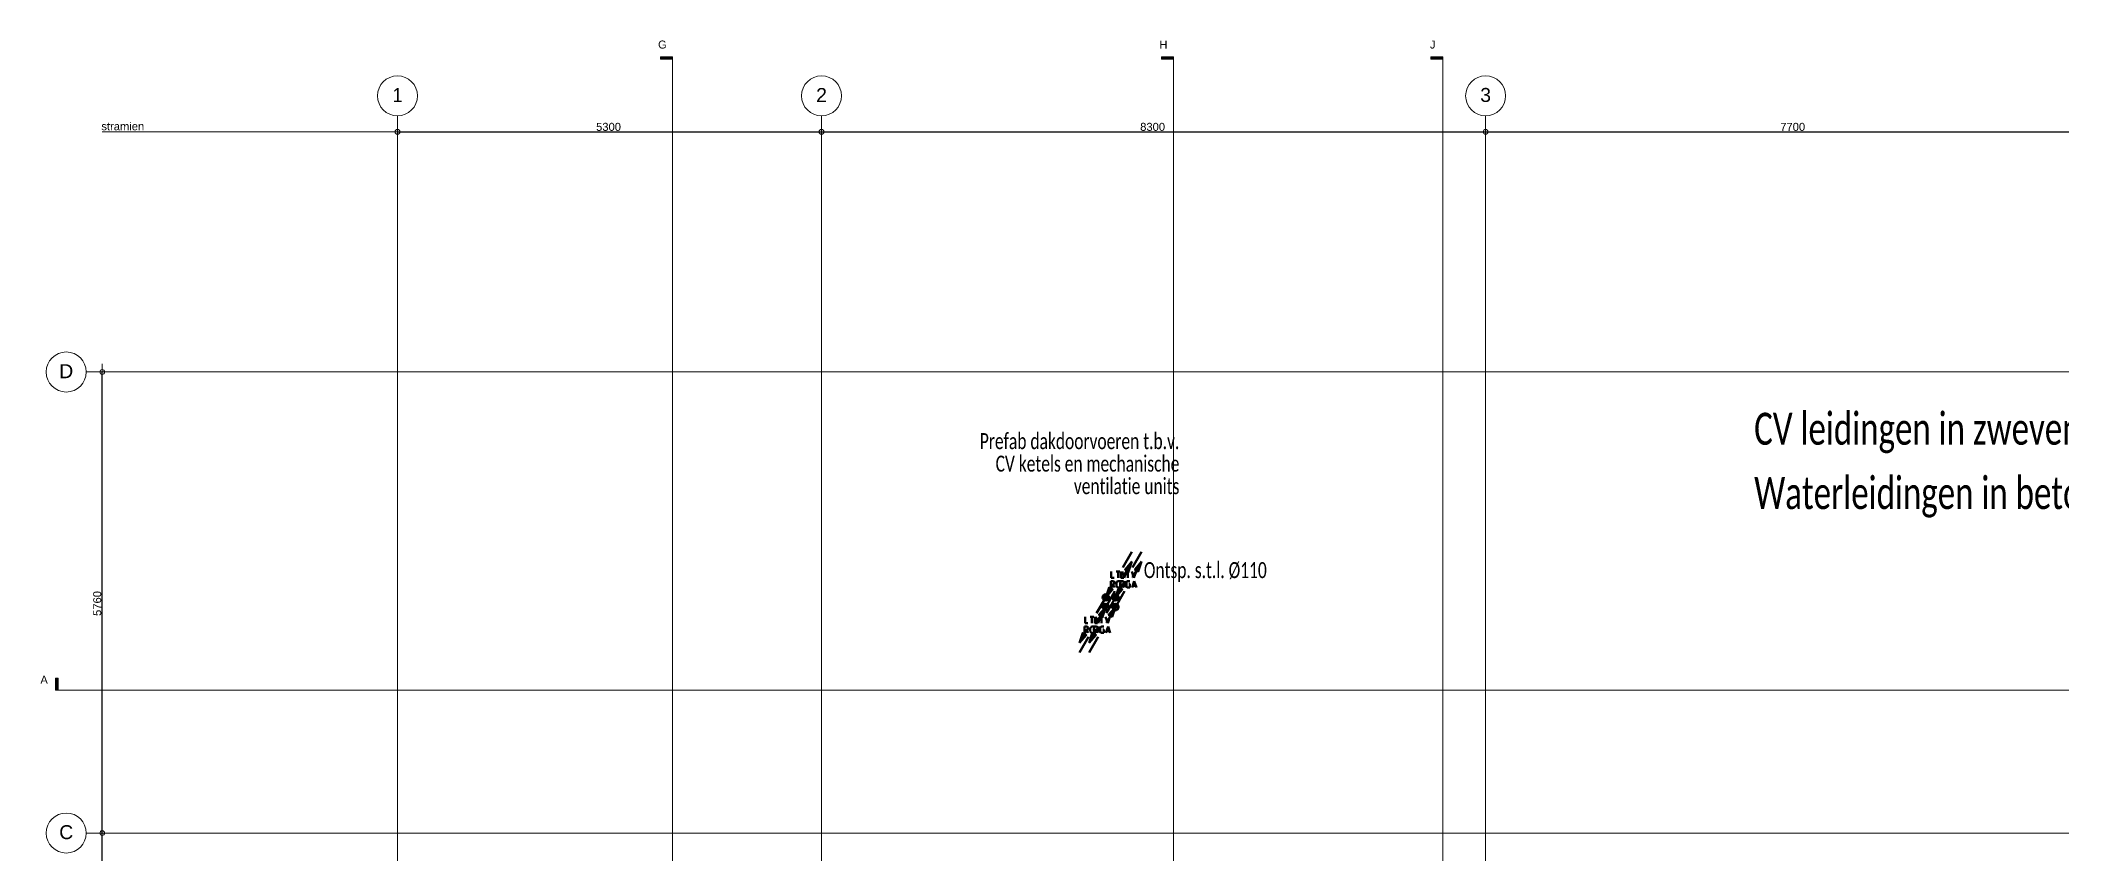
# Model space of a CAD drawing. Header units: metres. Extents: x -4.5 to 35.1, y -3.6 to 25.4.
# Drawn here: x -4.46 to 20.8, y 15.24 to 25.4 of the extents above; entities that cross this region are included whole.
import ezdxf

# ---------------------------------------------------------------- set-up
doc = ezdxf.new("R2010")
doc.units = ezdxf.units.M
doc.header["$PDMODE"] = 65
for name, color, linetype, lineweight in [('Algemeen', 7, 'Continuous', 25), ('New_A Stramien', 7, 'Continuous', 13), ('Standard', 7, 'Continuous', 25)]:
    doc.layers.add(name, color=color, linetype=linetype, lineweight=lineweight)
doc.styles.add('ARIAL', font='ARIAL.TTF')
doc.styles.add('Calibri', font='Calibri')
doc.dimstyles.new('_DIMSTYLE_2', dxfattribs={"dimtxt": 0.1, "dimasz": 0.2, "dimexe": 0, "dimexo": 0, "dimgap": 0.05, "dimtad": 2, "dimdec": 0, "dimlfac": 1000, "dimrnd": 1, "dimdsep": 46, "dimtxsty": 'ARIAL', "dimblk1": 'ALL_ML_KREIS', "dimblk2": 'ALL_ML_KREIS', "dimsah": 1, "dimcen": 0, "dimclrd": 9, "dimclre": 9, "dimclrt": 9, "dimadec": 0, "dimazin": 0, "dimtfac": 1, "dimtdec": 0, "dimtix": 1, "dimtmove": 2, "dimatfit": 3, "dimfxl": 0, "dimtzin": 0, "dimlwd": 0, "dimlwe": 13, "dimarcsym": 0})
doc.dimstyles.new('_DIMSTYLE_3', dxfattribs={"dimtxt": 0.1, "dimasz": 0.2, "dimexe": 0, "dimexo": 0, "dimgap": 0.05, "dimtad": 2, "dimdec": 0, "dimlfac": 1000, "dimrnd": 1, "dimdsep": 46, "dimtxsty": 'ARIAL', "dimblk1": 'ALL_ML_KREIS', "dimblk2": 'ALL_ML_KREIS', "dimsah": 1, "dimcen": 0, "dimclrd": 9, "dimclre": 9, "dimclrt": 9, "dimadec": 0, "dimazin": 0, "dimtfac": 1, "dimtdec": 0, "dimtix": 1, "dimtmove": 2, "dimatfit": 3, "dimfxl": 0, "dimtzin": 0, "dimlwd": 0, "dimlwe": 13, "dimarcsym": 0})

# ---------------------------------------------------------------- blocks, each defined once
blk = doc.blocks.new('COMPLEXOBJECT_0')
at = {"layer": 'Standard', "color": 252, "linetype": 'Continuous', "lineweight": 13, "insert": (-4.14, 21.27), "char_height": 0.175, "width": 0.26487, "attachment_point": 5, "style": 'ARIAL'}
blk.add_mtext('\\W0.99;D', dxfattribs=at)
blk = doc.blocks.new('ALL_ML_KREIS')
at = {"color": 0, "linetype": 'ByBlock', "lineweight": -2}
for p, q in [((-1, 0), (0.5, 0)), ((0, -0.5), (0, 0.5))]:
    blk.add_line(p, q, dxfattribs=at)
blk.add_circle((0, 0), 0.15, dxfattribs=at)
blk = doc.blocks.new('*D5')
at = {"layer": 'DEFPOINTS', "color": 252, "linetype": 'Continuous', "lineweight": 13}
for p in [(0, 24.26), (0, 24.26), (5.3, 24.26)]:
    blk.add_point(p, dxfattribs=at)
at = {"layer": 'Standard', "color": 9, "linetype": 'Continuous', "lineweight": -2}
for p, q in [((0, 24.26), (0, 24.26)), ((5.3, 24.26), (5.3, 24.26))]:
    blk.add_line(p, q, dxfattribs=at)
at = {"layer": 'Standard', "color": 252, "linetype": 'Continuous', "lineweight": -2}
blk.add_line((0, 24.26), (5.3, 24.26), dxfattribs=at)
at = {"layer": 'Standard', "color": 9, "linetype": 'Continuous', "lineweight": 13, "xscale": 0.2, "yscale": 0.2, "zscale": 0.2, "rotation": 180}
blk.add_blockref('ALL_ML_KREIS', (0, 24.26), dxfattribs=at)
at = {"layer": 'Standard', "color": 9, "linetype": 'Continuous', "lineweight": 13, "xscale": 0.2, "yscale": 0.2, "zscale": 0.2}
blk.add_blockref('ALL_ML_KREIS', (5.3, 24.26), dxfattribs=at)
at = {"layer": 'Standard', "color": 9, "linetype": 'Continuous', "lineweight": 13, "insert": (2.638, 24.322), "char_height": 0.1, "width": 0.4, "attachment_point": 5, "style": 'ARIAL'}
blk.add_mtext('\\A1;{5300}', dxfattribs=at)
blk = doc.blocks.new('*D6')
at = {"layer": 'DEFPOINTS', "color": 252, "linetype": 'Continuous', "lineweight": 13}
for p in [(5.3, 24.26), (5.3, 24.26), (13.6, 24.26)]:
    blk.add_point(p, dxfattribs=at)
at = {"layer": 'Standard', "color": 9, "linetype": 'Continuous', "lineweight": -2}
for p, q in [((5.3, 24.26), (5.3, 24.26)), ((13.6, 24.26), (13.6, 24.26))]:
    blk.add_line(p, q, dxfattribs=at)
at = {"layer": 'Standard', "color": 252, "linetype": 'Continuous', "lineweight": -2}
blk.add_line((5.3, 24.26), (13.6, 24.26), dxfattribs=at)
at = {"layer": 'Standard', "color": 9, "linetype": 'Continuous', "lineweight": 13, "xscale": 0.2, "yscale": 0.2, "zscale": 0.2, "rotation": 180}
blk.add_blockref('ALL_ML_KREIS', (5.3, 24.26), dxfattribs=at)
at = {"layer": 'Standard', "color": 9, "linetype": 'Continuous', "lineweight": 13, "xscale": 0.2, "yscale": 0.2, "zscale": 0.2}
blk.add_blockref('ALL_ML_KREIS', (13.6, 24.26), dxfattribs=at)
at = {"layer": 'Standard', "color": 9, "linetype": 'Continuous', "lineweight": 13, "insert": (9.438, 24.322), "char_height": 0.1, "width": 0.4, "attachment_point": 5, "style": 'ARIAL'}
blk.add_mtext('\\A1;{8300}', dxfattribs=at)
blk = doc.blocks.new('*D7')
at = {"layer": 'DEFPOINTS', "color": 252, "linetype": 'Continuous', "lineweight": 13}
for p in [(13.6, 24.26), (13.6, 24.26), (21.3, 24.26)]:
    blk.add_point(p, dxfattribs=at)
at = {"layer": 'Standard', "color": 9, "linetype": 'Continuous', "lineweight": -2}
for p, q in [((13.6, 24.26), (13.6, 24.26)), ((21.3, 24.26), (21.3, 24.26))]:
    blk.add_line(p, q, dxfattribs=at)
at = {"layer": 'Standard', "color": 252, "linetype": 'Continuous', "lineweight": -2}
blk.add_line((13.6, 24.26), (21.3, 24.26), dxfattribs=at)
at = {"layer": 'Standard', "color": 9, "linetype": 'Continuous', "lineweight": 13, "xscale": 0.2, "yscale": 0.2, "zscale": 0.2, "rotation": 180}
blk.add_blockref('ALL_ML_KREIS', (13.6, 24.26), dxfattribs=at)
at = {"layer": 'Standard', "color": 9, "linetype": 'Continuous', "lineweight": 13, "xscale": 0.2, "yscale": 0.2, "zscale": 0.2}
blk.add_blockref('ALL_ML_KREIS', (21.3, 24.26), dxfattribs=at)
at = {"layer": 'Standard', "color": 9, "linetype": 'Continuous', "lineweight": 13, "insert": (17.438, 24.322), "char_height": 0.1, "width": 0.4, "attachment_point": 5, "style": 'ARIAL'}
blk.add_mtext('\\A1;{7700}', dxfattribs=at)
blk = doc.blocks.new('*D8')
at = {"layer": 'DEFPOINTS', "color": 252, "linetype": 'Continuous', "lineweight": 13}
for p in [(-3.69, 21.26), (-3.69, 15.5), (-3.69, 15.5)]:
    blk.add_point(p, dxfattribs=at)
at = {"layer": 'Standard', "color": 9, "linetype": 'Continuous', "lineweight": -2}
for p, q in [((-3.69, 21.26), (-3.69, 21.26)), ((-3.69, 15.5), (-3.69, 15.5))]:
    blk.add_line(p, q, dxfattribs=at)
at = {"layer": 'Standard', "color": 252, "linetype": 'Continuous', "lineweight": -2}
blk.add_line((-3.69, 15.5), (-3.69, 21.26), dxfattribs=at)
at = {"layer": 'Standard', "color": 9, "linetype": 'Continuous', "lineweight": 13, "xscale": 0.2, "yscale": 0.2, "zscale": 0.2}
for p, rotation in [((-3.69, 21.26), 90), ((-3.69, 15.5), -90.00000000000001)]:
    blk.add_blockref('ALL_ML_KREIS', p, dxfattribs=dict(at, rotation=rotation))
at = {"layer": 'Standard', "color": 9, "linetype": 'Continuous', "lineweight": 13, "insert": (-3.752, 18.368), "char_height": 0.1, "width": 0.4, "attachment_point": 5, "rotation": 90, "style": 'ARIAL'}
blk.add_mtext('\\A1;{5760}', dxfattribs=at)
blk = doc.blocks.new('NSY101')
at = {"color": 0, "linetype": 'ByBlock', "lineweight": -2}
blk.add_circle((0, 0), 0.05, dxfattribs=at)
blk = doc.blocks.new('COMPLEXOBJECT_1')
at = {"layer": 'Standard', "color": 252, "linetype": 'Continuous', "lineweight": 13, "char_height": 0.175, "width": 0.21605, "attachment_point": 5, "style": 'ARIAL'}
for insert in [(0, 24.72), (0, -3.04)]:
    blk.add_mtext('\\W0.90;1', dxfattribs=dict(at, insert=insert))
blk = doc.blocks.new('*D12')
at = {"layer": 'DEFPOINTS', "color": 252, "linetype": 'Continuous', "lineweight": 13}
for p in [(0, 24.26), (0, 24.26), (5.3, 24.26)]:
    blk.add_point(p, dxfattribs=at)
at = {"layer": 'Standard', "color": 9, "linetype": 'Continuous', "lineweight": -2}
for p, q in [((0, 24.26), (0, 24.26)), ((5.3, 24.26), (5.3, 24.26))]:
    blk.add_line(p, q, dxfattribs=at)
at = {"layer": 'Standard', "color": 252, "linetype": 'Continuous', "lineweight": -2}
blk.add_line((0, 24.26), (5.3, 24.26), dxfattribs=at)
at = {"layer": 'Standard', "color": 9, "linetype": 'Continuous', "lineweight": 13, "xscale": 0.2, "yscale": 0.2, "zscale": 0.2, "rotation": 180}
blk.add_blockref('ALL_ML_KREIS', (0, 24.26), dxfattribs=at)
at = {"layer": 'Standard', "color": 9, "linetype": 'Continuous', "lineweight": 13, "xscale": 0.2, "yscale": 0.2, "zscale": 0.2}
blk.add_blockref('ALL_ML_KREIS', (5.3, 24.26), dxfattribs=at)
at = {"layer": 'Standard', "color": 9, "linetype": 'Continuous', "lineweight": 13, "insert": (2.638, 24.322), "char_height": 0.1, "width": 0.4, "attachment_point": 5, "style": 'ARIAL'}
blk.add_mtext('\\A1;{5300}', dxfattribs=at)
blk = doc.blocks.new('*D14')
at = {"layer": 'DEFPOINTS', "color": 252, "linetype": 'Continuous', "lineweight": 13}
for p in [(-3.69, 15.5), (-3.69, 12.85), (-3.69, 12.85)]:
    blk.add_point(p, dxfattribs=at)
at = {"layer": 'Standard', "color": 9, "linetype": 'Continuous', "lineweight": -2}
for p, q in [((-3.69, 15.5), (-3.69, 15.5)), ((-3.69, 12.85), (-3.69, 12.85))]:
    blk.add_line(p, q, dxfattribs=at)
at = {"layer": 'Standard', "color": 252, "linetype": 'Continuous', "lineweight": -2}
blk.add_line((-3.69, 12.85), (-3.69, 15.5), dxfattribs=at)
at = {"layer": 'Standard', "color": 9, "linetype": 'Continuous', "lineweight": 13, "xscale": 0.2, "yscale": 0.2, "zscale": 0.2}
for p, rotation in [((-3.69, 15.5), 90), ((-3.69, 12.85), -90.00000000000001)]:
    blk.add_blockref('ALL_ML_KREIS', p, dxfattribs=dict(at, rotation=rotation))
at = {"layer": 'Standard', "color": 9, "linetype": 'Continuous', "lineweight": 13, "insert": (-3.752, 14.163), "char_height": 0.1, "width": 0.4, "attachment_point": 5, "rotation": 90, "style": 'ARIAL'}
blk.add_mtext('\\A1;{2650}', dxfattribs=at)
blk = doc.blocks.new('*D15')
at = {"layer": 'DEFPOINTS', "color": 252, "linetype": 'Continuous', "lineweight": 13}
for p in [(-3.69, 21.26), (-3.69, 15.5), (-3.69, 15.5)]:
    blk.add_point(p, dxfattribs=at)
at = {"layer": 'Standard', "color": 9, "linetype": 'Continuous', "lineweight": -2}
for p, q in [((-3.69, 21.26), (-3.69, 21.26)), ((-3.69, 15.5), (-3.69, 15.5))]:
    blk.add_line(p, q, dxfattribs=at)
at = {"layer": 'Standard', "color": 252, "linetype": 'Continuous', "lineweight": -2}
blk.add_line((-3.69, 15.5), (-3.69, 21.26), dxfattribs=at)
at = {"layer": 'Standard', "color": 9, "linetype": 'Continuous', "lineweight": 13, "xscale": 0.2, "yscale": 0.2, "zscale": 0.2}
for p, rotation in [((-3.69, 21.26), 90), ((-3.69, 15.5), -90.00000000000001)]:
    blk.add_blockref('ALL_ML_KREIS', p, dxfattribs=dict(at, rotation=rotation))
at = {"layer": 'Standard', "color": 9, "linetype": 'Continuous', "lineweight": 13, "insert": (-3.752, 18.368), "char_height": 0.1, "width": 0.4, "attachment_point": 5, "rotation": 90, "style": 'ARIAL'}
blk.add_mtext('\\A1;{5760}', dxfattribs=at)
blk = doc.blocks.new('COMPLEXOBJECT_2')
at = {"layer": 'Standard', "color": 252, "linetype": 'Continuous', "lineweight": 13, "char_height": 0.175, "width": 0.22374, "attachment_point": 5, "style": 'ARIAL'}
for insert in [(5.3, 24.72), (5.3, -3.04)]:
    blk.add_mtext('\\W0.99;2', dxfattribs=dict(at, insert=insert))
blk = doc.blocks.new('COMPLEXOBJECT_3')
at = {"layer": 'Standard', "color": 252, "linetype": 'Continuous', "lineweight": 13, "char_height": 0.175, "width": 0.22374, "attachment_point": 5, "style": 'ARIAL'}
for insert in [(13.6, 24.72), (13.6, -3.04)]:
    blk.add_mtext('\\W0.99;3', dxfattribs=dict(at, insert=insert))
blk = doc.blocks.new('COMPLEXOBJECT_5')
at = {"layer": 'Standard', "color": 252, "linetype": 'Continuous', "lineweight": 13, "insert": (-4.14, 15.51), "char_height": 0.175, "width": 0.26487, "attachment_point": 5, "style": 'ARIAL'}
blk.add_mtext('\\W0.99;C', dxfattribs=at)

msp = doc.modelspace()

# ---------------------------------------------------------------- hatches: boundary and pattern name
at = {"layer": 'Standard', "linetype": 'Continuous', "lineweight": 13}
for points in [[(3.4354, 25.1991), (3.2854, 25.1991), (3.2854, 25.1691), (3.4354, 25.1691)], [(3.4354, 25.1991), (3.2854, 25.1991), (3.2854, 25.1691), (3.4354, 25.1691)], [(9.6986, 25.1991), (9.5486, 25.1991), (9.5486, 25.1691), (9.6986, 25.1691)], [(13.0633, 25.1991), (12.9133, 25.1991), (12.9133, 25.1691), (13.0633, 25.1691)], [(-4.2721, 17.284), (-4.2421, 17.284), (-4.2421, 17.434), (-4.2721, 17.434)], [(-4.2721, 17.284), (-4.2421, 17.284), (-4.2421, 17.434), (-4.2721, 17.434)]]:
    msp.add_hatch(color=0, dxfattribs=at).paths.add_polyline_path(points)

# ---------------------------------------------------------------- linework, layer by layer
at = {"layer": 'New_A Stramien', "color": 252, "linetype": 'Continuous', "lineweight": 13}
for p, q in [((0, 23.46), (0, 24.46)), ((0, 23.46), (0, 24.46)), ((5.3, 23.46), (5.3, 24.46)), ((13.6, 23.46), (13.6, 24.46)), ((0, -1.8), (0, 23.46)), ((0, -1.8), (0, 23.46)), ((0, -1.8), (0, 23.46)), ((5.3, -1.8), (5.3, 23.46)), ((5.3, -1.8), (5.3, 23.46)), ((13.6, -1.8), (13.6, 23.46)), ((13.6, -1.8), (13.6, 23.46)), ((-2.89, 21.26), (-3.89, 21.26)), ((-2.89, 21.26), (-3.89, 21.26)), ((-2.89, 21.26), (25.9, 21.26)), ((-2.89, 21.26), (25.9, 21.26)), ((-2.89, 21.26), (25.9, 21.26)), ((-2.89, 15.5), (-3.89, 15.5)), ((-2.89, 15.5), (25.9, 15.5)), ((-2.89, 15.5), (25.9, 15.5))]:
    msp.add_line(p, q, dxfattribs=at)
for centre, start, end in [((0, 24.71), 90, 270), ((0, 24.71), 90, 270), ((0, 24.71), 270, 90), ((0, 24.71), 270, 90), ((5.3, 24.71), 90, 270), ((5.3, 24.71), 270, 90), ((13.6, 24.71), 90, 270), ((13.6, 24.71), 270, 90), ((-4.14, 21.26), 0, 180), ((-4.14, 21.26), 0, 180), ((-4.14, 21.26), 180, 0), ((-4.14, 21.26), 180, 0), ((-4.14, 15.5), 0, 180), ((-4.14, 15.5), 180, 0)]:
    msp.add_arc(centre, 0.25, start, end, dxfattribs=at)
at = {"layer": 'Standard', "color": 252, "linetype": 'Continuous', "lineweight": 13}
for p, q in [((3.2854, 25.1991), (3.4354, 25.1991)), ((3.2854, 25.1691), (3.2854, 25.1991)), ((3.2854, 25.1991), (3.4354, 25.1991)), ((3.2854, 25.1691), (3.2854, 25.1991)), ((3.4354, 25.1691), (3.2854, 25.1691)), ((3.4354, 25.1691), (3.2854, 25.1691)), ((3.4354, 25.1991), (3.4354, 25.1691)), ((3.4354, 25.1991), (3.4354, 24.6891)), ((3.4354, 25.1991), (3.4354, 25.1691)), ((3.4354, 25.1991), (3.4354, 24.6891)), ((3.4354, -3.2638), (3.4354, 25.0491)), ((3.4354, -3.2638), (3.4354, 25.0491)), ((3.4354, -3.2638), (3.4354, 25.0491)), ((9.5486, 25.1991), (9.6986, 25.1991)), ((9.5486, 25.1691), (9.5486, 25.1991)), ((9.6986, 25.1691), (9.5486, 25.1691)), ((9.6986, 25.1991), (9.6986, 25.1691)), ((9.6986, 25.1991), (9.6986, 24.6891)), ((9.6986, -3.2638), (9.6986, 25.0491)), ((9.6986, -3.2638), (9.6986, 25.0491)), ((12.9133, 25.1991), (13.0633, 25.1991)), ((12.9133, 25.1691), (12.9133, 25.1991)), ((13.0633, 25.1691), (12.9133, 25.1691)), ((13.0633, 25.1991), (13.0633, 25.1691)), ((13.0633, 25.1991), (13.0633, 24.6891)), ((13.0633, -3.2638), (13.0633, 25.0491)), ((13.0633, -3.2638), (13.0633, 25.0491)), ((0, 24.26), (-3.69, 24.26)), ((0, 24.26), (-3.69, 24.26)), ((-4.2421, 17.434), (-4.2721, 17.434)), ((-4.2721, 17.434), (-4.2721, 17.284)), ((-4.2421, 17.434), (-4.2721, 17.434)), ((-4.2721, 17.434), (-4.2721, 17.284)), ((-4.2421, 17.284), (-4.2421, 17.434)), ((-4.2421, 17.284), (-4.2421, 17.434)), ((-4.2721, 17.284), (-4.2421, 17.284)), ((-4.2721, 17.284), (-3.7621, 17.284)), ((-4.2721, 17.284), (-4.2421, 17.284)), ((-4.2721, 17.284), (-3.7621, 17.284)), ((-4.1221, 17.284), (26.8317, 17.284)), ((-4.1221, 17.284), (26.8317, 17.284)), ((-4.1221, 17.284), (26.8317, 17.284))]:
    msp.add_line(p, q, dxfattribs=at)
at = {"layer": 'Standard', "color": 7, "linetype": 'Continuous', "lineweight": 50}
for p, q in [((9.0658, 18.8166), (9.1783, 19.0124)), ((9.1866, 18.8166), (9.2991, 19.0124)), ((8.92, 18.7687), (8.92, 18.6874)), ((8.9825, 18.7687), (9.0283, 18.7687)), ((9.0054, 18.6874), (9.0054, 18.7687)), ((9.0408, 18.7687), (9.0408, 18.6874)), ((9.0554, 18.7687), (9.0825, 18.6874)), ((9.1783, 18.8916), (9.0658, 18.6937)), ((9.0825, 18.6874), (9.1095, 18.7687)), ((9.1033, 18.7687), (9.1491, 18.7687)), ((9.1262, 18.6874), (9.1262, 18.7687)), ((9.1762, 18.7687), (9.2033, 18.6874)), ((9.2991, 18.8916), (9.1866, 18.6937)), ((9.2033, 18.6874), (9.2304, 18.7687)), ((8.7366, 18.2478), (8.8512, 18.4437)), ((8.8033, 18.4437), (8.8991, 18.4437)), ((8.8137, 18.4603), (8.8116, 18.4437)), ((8.8116, 18.4437), (8.8137, 18.4291)), ((8.8221, 18.4728), (8.8137, 18.4603)), ((8.8158, 18.4562), (8.8158, 18.4457)), ((8.8179, 18.4562), (8.8179, 18.4624)), ((8.8179, 18.4541), (8.8179, 18.4603)), ((8.8179, 18.452), (8.8179, 18.4582)), ((8.82, 18.4645), (8.82, 18.4582)), ((8.82, 18.4582), (8.82, 18.4624)), ((8.8366, 18.4812), (8.8221, 18.4728)), ((8.8221, 18.4624), (8.8221, 18.4687)), ((8.8221, 18.4603), (8.8221, 18.4666)), ((8.8221, 18.4666), (8.8221, 18.4603)), ((8.8241, 18.4645), (8.8241, 18.4687)), ((8.8241, 18.4687), (8.8241, 18.4624)), ((8.8262, 18.4666), (8.8262, 18.4728)), ((8.8262, 18.4645), (8.8262, 18.4707)), ((8.8262, 18.4707), (8.8262, 18.4645)), ((8.8283, 18.4687), (8.8283, 18.4728)), ((8.8283, 18.4728), (8.8283, 18.4666)), ((8.8283, 18.4666), (8.8283, 18.4728)), ((8.8304, 18.4687), (8.8304, 18.4749)), ((8.8304, 18.4749), (8.8304, 18.4687)), ((8.8325, 18.4707), (8.8325, 18.477)), ((8.8325, 18.477), (8.8325, 18.4707)), ((8.8325, 18.4687), (8.8325, 18.4749)), ((8.8346, 18.4707), (8.8346, 18.477)), ((8.8346, 18.477), (8.8346, 18.4707)), ((8.8512, 18.4853), (8.8366, 18.4812)), ((8.8366, 18.4791), (8.8366, 18.4728)), ((8.8366, 18.4728), (8.8366, 18.477)), ((8.8366, 18.477), (8.8366, 18.4707)), ((8.8387, 18.4728), (8.8387, 18.4791)), ((8.8387, 18.4791), (8.8387, 18.4728)), ((8.8387, 18.4728), (8.8387, 18.4791)), ((8.8408, 18.4728), (8.8408, 18.4791)), ((8.8408, 18.4791), (8.8408, 18.4728)), ((8.8429, 18.4749), (8.8429, 18.4812)), ((8.8429, 18.4812), (8.8429, 18.4749)), ((8.8429, 18.4728), (8.8429, 18.4791)), ((8.845, 18.4749), (8.845, 18.4812)), ((8.845, 18.4812), (8.845, 18.4749)), ((8.8471, 18.4749), (8.8471, 18.4812)), ((8.8471, 18.4812), (8.8471, 18.4749)), ((8.8471, 18.4749), (8.8471, 18.4812)), ((8.8491, 18.4749), (8.8491, 18.4812)), ((8.8491, 18.4812), (8.8491, 18.4749)), ((8.8512, 18.4437), (8.9637, 18.6416)), ((8.9637, 18.5208), (8.8512, 18.3228)), ((8.8512, 18.3958), (8.8512, 18.4937)), ((8.8658, 18.4812), (8.8512, 18.4853)), ((8.8512, 18.4749), (8.8512, 18.4812)), ((8.8512, 18.4812), (8.8512, 18.4749)), ((8.8512, 18.4749), (8.8512, 18.4812)), ((8.8533, 18.4749), (8.8533, 18.4812)), ((8.8533, 18.4812), (8.8533, 18.4749)), ((8.8533, 18.4749), (8.8533, 18.4812)), ((8.8554, 18.4749), (8.8554, 18.4812)), ((8.8554, 18.4812), (8.8554, 18.4749)), ((8.8575, 18.4749), (8.8575, 18.4812)), ((8.8575, 18.4812), (8.8575, 18.4749)), ((8.8575, 18.4749), (8.8575, 18.4812)), ((8.8596, 18.4749), (8.8596, 18.4812)), ((8.8596, 18.4728), (8.8596, 18.4791)), ((8.8596, 18.2478), (8.972, 18.4437)), ((8.8616, 18.4728), (8.8616, 18.4791)), ((8.8616, 18.4791), (8.8616, 18.4728)), ((8.8616, 18.4728), (8.8616, 18.4791)), ((8.8637, 18.4728), (8.8637, 18.4791)), ((8.8637, 18.4791), (8.8637, 18.4728)), ((8.8637, 18.4728), (8.8637, 18.4791)), ((8.8804, 18.4728), (8.8658, 18.4812)), ((8.8658, 18.4728), (8.8658, 18.477)), ((8.8658, 18.477), (8.8658, 18.4707)), ((8.8679, 18.4707), (8.8679, 18.477)), ((8.8679, 18.477), (8.8679, 18.4707)), ((8.8679, 18.4707), (8.8679, 18.477)), ((8.87, 18.4707), (8.87, 18.477)), ((8.87, 18.4687), (8.87, 18.4749)), ((8.872, 18.4687), (8.872, 18.4749)), ((8.872, 18.4749), (8.872, 18.4687)), ((8.872, 18.4687), (8.872, 18.4728)), ((8.8741, 18.4666), (8.8741, 18.4728)), ((8.8741, 18.4728), (8.8741, 18.4666)), ((8.8762, 18.4666), (8.8762, 18.4728)), ((8.8762, 18.4645), (8.8762, 18.4707)), ((8.8762, 18.4707), (8.8762, 18.4645)), ((8.8783, 18.4645), (8.8783, 18.4687)), ((8.8783, 18.4687), (8.8783, 18.4624)), ((8.8783, 18.4624), (8.8783, 18.4687)), ((8.8887, 18.4603), (8.8804, 18.4728)), ((8.8804, 18.4603), (8.8804, 18.4666)), ((8.8804, 18.4666), (8.8804, 18.4603)), ((8.8825, 18.4645), (8.8825, 18.4582)), ((8.8825, 18.4582), (8.8825, 18.4624)), ((8.8825, 18.4624), (8.8825, 18.4562)), ((8.8845, 18.4541), (8.8845, 18.4603)), ((8.8845, 18.452), (8.8845, 18.4582)), ((8.8866, 18.4562), (8.8866, 18.4457)), ((8.8908, 18.4437), (8.8887, 18.4603)), ((8.8887, 18.4291), (8.8908, 18.4437)), ((8.9158, 18.5666), (8.9158, 18.6478)), ((8.9158, 18.6478), (8.9387, 18.6478)), ((8.9387, 18.602), (8.9158, 18.602)), ((8.92, 18.6874), (8.9554, 18.6874)), ((8.9241, 18.4437), (9.02, 18.4437)), ((8.9345, 18.4603), (8.9325, 18.4437)), ((8.9325, 18.4437), (8.9345, 18.4291)), ((8.9429, 18.4728), (8.9345, 18.4603)), ((8.9366, 18.4562), (8.9366, 18.4457)), ((8.9491, 18.6457), (8.9387, 18.6478)), ((8.9387, 18.602), (8.9491, 18.6062)), ((8.9387, 18.4562), (8.9387, 18.4624)), ((8.9387, 18.4541), (8.9387, 18.4603)), ((8.9387, 18.452), (8.9387, 18.4582)), ((8.9408, 18.4645), (8.9408, 18.4582)), ((8.9408, 18.4582), (8.9408, 18.4624)), ((8.9429, 18.602), (8.9595, 18.5666)), ((8.9575, 18.4812), (8.9429, 18.4728)), ((8.9429, 18.4624), (8.9429, 18.4687)), ((8.9429, 18.4603), (8.9429, 18.4666)), ((8.9429, 18.4666), (8.9429, 18.4603)), ((8.945, 18.4645), (8.945, 18.4687)), ((8.945, 18.4687), (8.945, 18.4624)), ((8.947, 18.4666), (8.947, 18.4728)), ((8.947, 18.4645), (8.947, 18.4707)), ((8.947, 18.4707), (8.947, 18.4645)), ((8.9575, 18.6374), (8.9491, 18.6457)), ((8.9491, 18.6062), (8.9575, 18.6145)), ((8.9491, 18.4666), (8.9491, 18.4728)), ((8.9491, 18.4728), (8.9491, 18.4666)), ((8.9512, 18.4687), (8.9512, 18.4749)), ((8.9512, 18.4749), (8.9512, 18.4687)), ((8.9512, 18.4687), (8.9512, 18.4728)), ((8.9533, 18.4707), (8.9533, 18.477)), ((8.9533, 18.477), (8.9533, 18.4707)), ((8.9533, 18.4687), (8.9533, 18.4749)), ((8.9554, 18.4707), (8.9554, 18.477)), ((8.9554, 18.477), (8.9554, 18.4707)), ((8.9595, 18.6249), (8.9575, 18.6374)), ((8.9575, 18.6145), (8.9595, 18.6249)), ((8.972, 18.4853), (8.9575, 18.4812)), ((8.9575, 18.4791), (8.9575, 18.4728)), ((8.9575, 18.4728), (8.9575, 18.477)), ((8.9575, 18.477), (8.9575, 18.4707)), ((8.9595, 18.4728), (8.9595, 18.4791)), ((8.9595, 18.4791), (8.9595, 18.4728)), ((8.9616, 18.4728), (8.9616, 18.4791)), ((8.9616, 18.4791), (8.9616, 18.4728)), ((8.9616, 18.4728), (8.9616, 18.4791)), ((8.9637, 18.4749), (8.9637, 18.4812)), ((8.9637, 18.4812), (8.9637, 18.4749)), ((8.9637, 18.4728), (8.9637, 18.4791)), ((8.9658, 18.4749), (8.9658, 18.4812)), ((8.9658, 18.4812), (8.9658, 18.4749)), ((8.9679, 18.4749), (8.9679, 18.4812)), ((8.9679, 18.4812), (8.9679, 18.4749)), ((8.9679, 18.4749), (8.9679, 18.4812)), ((8.97, 18.4749), (8.97, 18.4812)), ((8.97, 18.4812), (8.97, 18.4749)), ((8.972, 18.4437), (9.0845, 18.6416)), ((9.0845, 18.5208), (8.972, 18.3228)), ((8.972, 18.3958), (8.972, 18.4937)), ((8.9866, 18.4812), (8.972, 18.4853)), ((8.972, 18.4749), (8.972, 18.4812)), ((8.972, 18.4812), (8.972, 18.4749)), ((8.972, 18.4749), (8.972, 18.4812)), ((8.9741, 18.4749), (8.9741, 18.4812)), ((8.9741, 18.4812), (8.9741, 18.4749)), ((8.9762, 18.4749), (8.9762, 18.4812)), ((8.9762, 18.4812), (8.9762, 18.4749)), ((8.9762, 18.4749), (8.9762, 18.4812)), ((8.9783, 18.4749), (8.9783, 18.4812)), ((8.9783, 18.4812), (8.9783, 18.4749)), ((8.9783, 18.4749), (8.9783, 18.4812)), ((8.9804, 18.4749), (8.9804, 18.4812)), ((8.9804, 18.4728), (8.9804, 18.4791)), ((8.9825, 18.4728), (8.9825, 18.4791)), ((8.9825, 18.4791), (8.9825, 18.4728)), ((8.9825, 18.4728), (8.9825, 18.4791)), ((8.9845, 18.4728), (8.9845, 18.4791)), ((8.9845, 18.4791), (8.9845, 18.4728)), ((8.9908, 18.6374), (8.9866, 18.6249)), ((8.9866, 18.5895), (8.9866, 18.6249)), ((8.9866, 18.5895), (8.9908, 18.577)), ((9.0012, 18.4728), (8.9866, 18.4812)), ((8.9866, 18.4791), (8.9866, 18.4728)), ((8.9866, 18.4728), (8.9866, 18.477)), ((8.9866, 18.477), (8.9866, 18.4707)), ((8.9887, 18.4707), (8.9887, 18.477)), ((8.9887, 18.477), (8.9887, 18.4707)), ((8.9887, 18.4707), (8.9887, 18.477)), ((8.9991, 18.6457), (8.9908, 18.6374)), ((8.9908, 18.577), (8.9991, 18.5687)), ((8.9908, 18.4707), (8.9908, 18.477)), ((8.9908, 18.4687), (8.9908, 18.4749)), ((8.9929, 18.4687), (8.9929, 18.4749)), ((8.9929, 18.4749), (8.9929, 18.4687)), ((8.9929, 18.4687), (8.9929, 18.4728)), ((8.9949, 18.4666), (8.9949, 18.4728)), ((8.9949, 18.4728), (8.9949, 18.4666)), ((8.997, 18.4666), (8.997, 18.4728)), ((8.997, 18.4645), (8.997, 18.4707)), ((8.997, 18.4707), (8.997, 18.4645)), ((9.0095, 18.6478), (8.9991, 18.6457)), ((8.9991, 18.5687), (9.0095, 18.5666)), ((8.9991, 18.4645), (8.9991, 18.4687)), ((8.9991, 18.4687), (8.9991, 18.4624)), ((9.0095, 18.4603), (9.0012, 18.4728)), ((9.0012, 18.4624), (9.0012, 18.4687)), ((9.0012, 18.4603), (9.0012, 18.4666)), ((9.0012, 18.4666), (9.0012, 18.4603)), ((9.0033, 18.4645), (9.0033, 18.4582)), ((9.0033, 18.4582), (9.0033, 18.4624)), ((9.0033, 18.4624), (9.0033, 18.4562)), ((9.0054, 18.4541), (9.0054, 18.4603)), ((9.0054, 18.452), (9.0054, 18.4582)), ((9.0074, 18.4562), (9.0074, 18.4457)), ((9.0095, 18.6478), (9.0325, 18.6478)), ((9.0325, 18.5666), (9.0095, 18.5666)), ((9.0116, 18.4437), (9.0095, 18.4603)), ((9.0095, 18.4291), (9.0116, 18.4437)), ((9.02, 18.6124), (9.0325, 18.6124)), ((9.0325, 18.6124), (9.0325, 18.5666)), ((9.0366, 18.5666), (9.0366, 18.6478)), ((9.0366, 18.6478), (9.0596, 18.6478)), ((9.0596, 18.602), (9.0366, 18.602)), ((9.0408, 18.6874), (9.0762, 18.6874)), ((9.07, 18.6457), (9.0596, 18.6478)), ((9.0596, 18.5666), (9.0866, 18.6478)), ((9.0596, 18.602), (9.07, 18.6062)), ((9.0637, 18.602), (9.0804, 18.5666)), ((9.1075, 18.5895), (9.0679, 18.5895)), ((9.0783, 18.6374), (9.07, 18.6457)), ((9.07, 18.6062), (9.0783, 18.6145)), ((9.0804, 18.6249), (9.0783, 18.6374)), ((9.0783, 18.6145), (9.0804, 18.6249)), ((9.0866, 18.6478), (9.1137, 18.5666)), ((9.1116, 18.6374), (9.1095, 18.6249)), ((9.1095, 18.5895), (9.1095, 18.6249)), ((9.1095, 18.5895), (9.1116, 18.577)), ((9.12, 18.6457), (9.1116, 18.6374)), ((9.1116, 18.577), (9.12, 18.5687)), ((9.1304, 18.6478), (9.12, 18.6457)), ((9.12, 18.5687), (9.1304, 18.5666)), ((9.1304, 18.6478), (9.1533, 18.6478)), ((9.1533, 18.5666), (9.1304, 18.5666)), ((9.1408, 18.6124), (9.1533, 18.6124)), ((9.1533, 18.6124), (9.1533, 18.5666)), ((9.1804, 18.5666), (9.2075, 18.6478)), ((9.2283, 18.5895), (9.1887, 18.5895)), ((9.2075, 18.6478), (9.2366, 18.5666)), ((8.5929, 18.202), (8.5929, 18.1208)), ((8.6554, 18.202), (8.7012, 18.202)), ((8.6783, 18.1208), (8.6783, 18.202)), ((8.7137, 18.202), (8.7137, 18.1208)), ((8.7283, 18.202), (8.7554, 18.1208)), ((8.8512, 18.3228), (8.7366, 18.127)), ((8.7554, 18.1208), (8.7825, 18.202)), ((8.7762, 18.202), (8.8221, 18.202)), ((8.7991, 18.1208), (8.7991, 18.202)), ((8.8033, 18.3228), (8.8991, 18.3228)), ((8.8137, 18.3395), (8.8116, 18.3228)), ((8.8116, 18.3228), (8.8137, 18.3083)), ((8.8137, 18.4291), (8.8221, 18.4166)), ((8.8221, 18.352), (8.8137, 18.3395)), ((8.8137, 18.3083), (8.8221, 18.2958)), ((8.8158, 18.3291), (8.8158, 18.3353)), ((8.8158, 18.3312), (8.8158, 18.3249)), ((8.8179, 18.3353), (8.8179, 18.3416)), ((8.8179, 18.3333), (8.8179, 18.3395)), ((8.8179, 18.3312), (8.8179, 18.3374)), ((8.82, 18.3437), (8.82, 18.3374)), ((8.82, 18.3374), (8.82, 18.3416)), ((8.8221, 18.4166), (8.8366, 18.4082)), ((8.8366, 18.3603), (8.8221, 18.352)), ((8.8221, 18.3416), (8.8221, 18.3458)), ((8.8221, 18.3458), (8.8221, 18.3395)), ((8.8221, 18.3395), (8.8221, 18.3437)), ((8.8221, 18.2958), (8.8366, 18.2854)), ((8.8241, 18.3437), (8.8241, 18.3478)), ((8.8241, 18.3478), (8.8241, 18.3416)), ((8.8262, 18.3458), (8.8262, 18.3499)), ((8.8262, 18.3499), (8.8262, 18.3437)), ((8.8262, 18.3437), (8.8262, 18.3499)), ((8.8283, 18.3478), (8.8283, 18.352)), ((8.8283, 18.352), (8.8283, 18.3458)), ((8.8283, 18.3458), (8.8283, 18.352)), ((8.8304, 18.3478), (8.8304, 18.3541)), ((8.8304, 18.3541), (8.8304, 18.3478)), ((8.8325, 18.3562), (8.8325, 18.3499)), ((8.8325, 18.3499), (8.8325, 18.3541)), ((8.8325, 18.3541), (8.8325, 18.3478)), ((8.8346, 18.3499), (8.8346, 18.3562)), ((8.8346, 18.3562), (8.8346, 18.3499)), ((8.8366, 18.4082), (8.8512, 18.4041)), ((8.8512, 18.3645), (8.8366, 18.3603)), ((8.8366, 18.352), (8.8366, 18.3583)), ((8.8366, 18.3499), (8.8366, 18.3562)), ((8.8366, 18.3562), (8.8366, 18.3499)), ((8.8366, 18.2854), (8.8512, 18.2833)), ((8.8387, 18.352), (8.8387, 18.3583)), ((8.8387, 18.3583), (8.8387, 18.352)), ((8.8387, 18.352), (8.8387, 18.3583)), ((8.8408, 18.352), (8.8408, 18.3583)), ((8.8408, 18.3583), (8.8408, 18.352)), ((8.8429, 18.3541), (8.8429, 18.3583)), ((8.8429, 18.3583), (8.8429, 18.352)), ((8.8429, 18.352), (8.8429, 18.3583)), ((8.845, 18.3541), (8.845, 18.3603)), ((8.845, 18.3603), (8.845, 18.3541)), ((8.8471, 18.3541), (8.8471, 18.3603)), ((8.8471, 18.3603), (8.8471, 18.3541)), ((8.8471, 18.3541), (8.8471, 18.3603)), ((8.8491, 18.3541), (8.8491, 18.3603)), ((8.8491, 18.3603), (8.8491, 18.3541)), ((8.8491, 18.202), (8.8762, 18.1208)), ((8.8512, 18.4041), (8.8658, 18.4082)), ((8.8512, 18.2749), (8.8512, 18.3728)), ((8.8658, 18.3603), (8.8512, 18.3645)), ((8.8512, 18.3541), (8.8512, 18.3603)), ((8.8512, 18.3603), (8.8512, 18.3541)), ((8.8512, 18.3541), (8.8512, 18.3603)), ((8.8512, 18.2833), (8.8658, 18.2854)), ((8.8533, 18.3541), (8.8533, 18.3603)), ((8.8533, 18.3603), (8.8533, 18.3541)), ((8.8533, 18.3541), (8.8533, 18.3603)), ((8.8554, 18.3541), (8.8554, 18.3603)), ((8.8554, 18.3603), (8.8554, 18.3541)), ((8.8575, 18.3541), (8.8575, 18.3603)), ((8.8575, 18.3603), (8.8575, 18.3541)), ((8.8575, 18.3541), (8.8575, 18.3583)), ((8.8596, 18.352), (8.8596, 18.3583)), ((8.8596, 18.3583), (8.8596, 18.352)), ((8.972, 18.3228), (8.8596, 18.127)), ((8.8616, 18.352), (8.8616, 18.3583)), ((8.8616, 18.3583), (8.8616, 18.352)), ((8.8616, 18.352), (8.8616, 18.3583)), ((8.8637, 18.352), (8.8637, 18.3583)), ((8.8637, 18.3583), (8.8637, 18.352)), ((8.8637, 18.352), (8.8637, 18.3583)), ((8.8658, 18.4082), (8.8804, 18.4166)), ((8.8804, 18.352), (8.8658, 18.3603)), ((8.8658, 18.3499), (8.8658, 18.3562)), ((8.8658, 18.3562), (8.8658, 18.3499)), ((8.8658, 18.2854), (8.8804, 18.2958)), ((8.8679, 18.3499), (8.8679, 18.3562)), ((8.8679, 18.3562), (8.8679, 18.3499)), ((8.8679, 18.3499), (8.8679, 18.3562)), ((8.87, 18.3499), (8.87, 18.3541)), ((8.87, 18.3541), (8.87, 18.3478)), ((8.872, 18.3478), (8.872, 18.3541)), ((8.872, 18.3541), (8.872, 18.3478)), ((8.872, 18.3478), (8.872, 18.352)), ((8.8741, 18.3458), (8.8741, 18.352)), ((8.8741, 18.352), (8.8741, 18.3458)), ((8.8762, 18.3458), (8.8762, 18.3499)), ((8.8762, 18.3499), (8.8762, 18.3437)), ((8.8762, 18.3437), (8.8762, 18.3499)), ((8.8762, 18.1208), (8.9033, 18.202)), ((8.8783, 18.3437), (8.8783, 18.3478)), ((8.8783, 18.3478), (8.8783, 18.3416)), ((8.8783, 18.3416), (8.8783, 18.3458)), ((8.8804, 18.4166), (8.8887, 18.4291)), ((8.8887, 18.3395), (8.8804, 18.352)), ((8.8804, 18.3458), (8.8804, 18.3395)), ((8.8804, 18.3395), (8.8804, 18.3437)), ((8.8804, 18.2958), (8.8887, 18.3083)), ((8.8825, 18.3437), (8.8825, 18.3374)), ((8.8825, 18.3374), (8.8825, 18.3416)), ((8.8825, 18.3416), (8.8825, 18.3353)), ((8.8845, 18.3333), (8.8845, 18.3395)), ((8.8845, 18.3312), (8.8845, 18.3374)), ((8.8866, 18.3291), (8.8866, 18.3353)), ((8.8866, 18.3312), (8.8866, 18.3249)), ((8.8908, 18.3228), (8.8887, 18.3395)), ((8.8887, 18.3083), (8.8908, 18.3228)), ((8.9241, 18.3228), (9.02, 18.3228)), ((8.9345, 18.3395), (8.9325, 18.3228)), ((8.9325, 18.3228), (8.9345, 18.3083)), ((8.9345, 18.4291), (8.9429, 18.4166)), ((8.9429, 18.352), (8.9345, 18.3395)), ((8.9345, 18.3083), (8.9429, 18.2958)), ((8.9366, 18.3291), (8.9366, 18.3353)), ((8.9366, 18.3312), (8.9366, 18.3249)), ((8.9387, 18.3353), (8.9387, 18.3416)), ((8.9387, 18.3333), (8.9387, 18.3395)), ((8.9387, 18.3312), (8.9387, 18.3374)), ((8.9408, 18.3437), (8.9408, 18.3374)), ((8.9408, 18.3374), (8.9408, 18.3416)), ((8.9429, 18.4166), (8.9575, 18.4082)), ((8.9575, 18.3603), (8.9429, 18.352)), ((8.9429, 18.3416), (8.9429, 18.3458)), ((8.9429, 18.3458), (8.9429, 18.3395)), ((8.9429, 18.3395), (8.9429, 18.3437)), ((8.9429, 18.2958), (8.9575, 18.2854)), ((8.945, 18.3437), (8.945, 18.3478)), ((8.945, 18.3478), (8.945, 18.3416)), ((8.947, 18.3458), (8.947, 18.3499)), ((8.947, 18.3499), (8.947, 18.3437)), ((8.947, 18.3437), (8.947, 18.3499)), ((8.9491, 18.3458), (8.9491, 18.352)), ((8.9491, 18.352), (8.9491, 18.3458)), ((8.9512, 18.3478), (8.9512, 18.3541)), ((8.9512, 18.3541), (8.9512, 18.3478)), ((8.9512, 18.3478), (8.9512, 18.352)), ((8.9533, 18.3562), (8.9533, 18.3499)), ((8.9533, 18.3499), (8.9533, 18.3541)), ((8.9533, 18.3541), (8.9533, 18.3478)), ((8.9554, 18.3499), (8.9554, 18.3562)), ((8.9554, 18.3562), (8.9554, 18.3499)), ((8.9575, 18.4082), (8.972, 18.4041)), ((8.972, 18.3645), (8.9575, 18.3603)), ((8.9575, 18.352), (8.9575, 18.3583)), ((8.9575, 18.3499), (8.9575, 18.3562)), ((8.9575, 18.3562), (8.9575, 18.3499)), ((8.9575, 18.2854), (8.972, 18.2833)), ((8.9595, 18.352), (8.9595, 18.3583)), ((8.9595, 18.3583), (8.9595, 18.352)), ((8.9616, 18.352), (8.9616, 18.3583)), ((8.9616, 18.3583), (8.9616, 18.352)), ((8.9616, 18.352), (8.9616, 18.3583)), ((8.9637, 18.3541), (8.9637, 18.3583)), ((8.9637, 18.3583), (8.9637, 18.352)), ((8.9637, 18.352), (8.9637, 18.3583)), ((8.9658, 18.3541), (8.9658, 18.3603)), ((8.9658, 18.3603), (8.9658, 18.3541)), ((8.9679, 18.3541), (8.9679, 18.3603)), ((8.9679, 18.3603), (8.9679, 18.3541)), ((8.9679, 18.3541), (8.9679, 18.3603)), ((8.97, 18.3541), (8.97, 18.3603)), ((8.97, 18.3603), (8.97, 18.3541)), ((8.972, 18.4041), (8.9866, 18.4082)), ((8.972, 18.2749), (8.972, 18.3728)), ((8.9866, 18.3603), (8.972, 18.3645)), ((8.972, 18.3541), (8.972, 18.3603)), ((8.972, 18.3603), (8.972, 18.3541)), ((8.972, 18.3541), (8.972, 18.3603)), ((8.972, 18.2833), (8.9866, 18.2854)), ((8.9741, 18.3541), (8.9741, 18.3603)), ((8.9741, 18.3603), (8.9741, 18.3541)), ((8.9762, 18.3541), (8.9762, 18.3603)), ((8.9762, 18.3603), (8.9762, 18.3541)), ((8.9762, 18.3541), (8.9762, 18.3603)), ((8.9783, 18.3541), (8.9783, 18.3603)), ((8.9783, 18.3603), (8.9783, 18.3541)), ((8.9783, 18.3541), (8.9783, 18.3583)), ((8.9804, 18.352), (8.9804, 18.3583)), ((8.9804, 18.3583), (8.9804, 18.352)), ((8.9825, 18.352), (8.9825, 18.3583)), ((8.9825, 18.3583), (8.9825, 18.352)), ((8.9825, 18.352), (8.9825, 18.3583)), ((8.9845, 18.352), (8.9845, 18.3583)), ((8.9845, 18.3583), (8.9845, 18.352)), ((8.9866, 18.4082), (9.0012, 18.4166)), ((9.0012, 18.352), (8.9866, 18.3603)), ((8.9866, 18.352), (8.9866, 18.3583)), ((8.9866, 18.3499), (8.9866, 18.3562)), ((8.9866, 18.3562), (8.9866, 18.3499)), ((8.9866, 18.2854), (9.0012, 18.2958)), ((8.9887, 18.3499), (8.9887, 18.3562)), ((8.9887, 18.3562), (8.9887, 18.3499)), ((8.9887, 18.3499), (8.9887, 18.3562)), ((8.9908, 18.3499), (8.9908, 18.3541)), ((8.9908, 18.3541), (8.9908, 18.3478)), ((8.9929, 18.3478), (8.9929, 18.3541)), ((8.9929, 18.3541), (8.9929, 18.3478)), ((8.9929, 18.3478), (8.9929, 18.352)), ((8.9949, 18.3458), (8.9949, 18.352)), ((8.9949, 18.352), (8.9949, 18.3458)), ((8.997, 18.3458), (8.997, 18.3499)), ((8.997, 18.3499), (8.997, 18.3437)), ((8.997, 18.3437), (8.997, 18.3499)), ((8.9991, 18.3437), (8.9991, 18.3478)), ((8.9991, 18.3478), (8.9991, 18.3416)), ((9.0012, 18.4166), (9.0095, 18.4291)), ((9.0095, 18.3395), (9.0012, 18.352)), ((9.0012, 18.3416), (9.0012, 18.3458)), ((9.0012, 18.3458), (9.0012, 18.3395)), ((9.0012, 18.3395), (9.0012, 18.3437)), ((9.0012, 18.2958), (9.0095, 18.3083)), ((9.0033, 18.3437), (9.0033, 18.3374)), ((9.0033, 18.3374), (9.0033, 18.3416)), ((9.0033, 18.3416), (9.0033, 18.3353)), ((9.0054, 18.3333), (9.0054, 18.3395)), ((9.0054, 18.3312), (9.0054, 18.3374)), ((9.0074, 18.3291), (9.0074, 18.3353)), ((9.0074, 18.3312), (9.0074, 18.3249)), ((9.0116, 18.3228), (9.0095, 18.3395)), ((9.0095, 18.3083), (9.0116, 18.3228)), ((8.5242, 17.877), (8.6366, 18.0729)), ((8.6366, 17.952), (8.5242, 17.7562)), ((8.5866, 17.9999), (8.5866, 18.0812)), ((8.5866, 18.0812), (8.6096, 18.0812)), ((8.6096, 18.0354), (8.5866, 18.0354)), ((8.5929, 18.1208), (8.6283, 18.1208)), ((8.6221, 18.077), (8.6096, 18.0812)), ((8.6096, 18.0354), (8.6221, 18.0374)), ((8.6137, 18.0354), (8.6325, 17.9999)), ((8.6304, 18.0687), (8.6221, 18.077)), ((8.6221, 18.0374), (8.6304, 18.0458)), ((8.6325, 18.0583), (8.6304, 18.0687)), ((8.6304, 18.0458), (8.6325, 18.0583)), ((8.645, 17.877), (8.7575, 18.0729)), ((8.7575, 17.952), (8.645, 17.7562)), ((8.6637, 18.0687), (8.6595, 18.0583)), ((8.6595, 18.0208), (8.6595, 18.0583)), ((8.6595, 18.0208), (8.6637, 18.0104)), ((8.672, 18.077), (8.6637, 18.0687)), ((8.6637, 18.0104), (8.672, 18.002)), ((8.6825, 18.0812), (8.672, 18.077)), ((8.672, 18.002), (8.6825, 17.9999)), ((8.6825, 18.0812), (8.7054, 18.0812)), ((8.7054, 17.9999), (8.6825, 17.9999)), ((8.6908, 18.0437), (8.7054, 18.0437)), ((8.7054, 18.0437), (8.7054, 17.9999)), ((8.7075, 17.9999), (8.7075, 18.0812)), ((8.7075, 18.0812), (8.7304, 18.0812)), ((8.7304, 18.0354), (8.7075, 18.0354)), ((8.7137, 18.1208), (8.7491, 18.1208)), ((8.7429, 18.077), (8.7304, 18.0812)), ((8.7304, 18.0354), (8.7429, 18.0374)), ((8.7325, 17.9999), (8.7595, 18.0812)), ((8.7366, 18.0354), (8.7533, 17.9999)), ((8.7783, 18.0208), (8.7408, 18.0208)), ((8.7512, 18.0687), (8.7429, 18.077)), ((8.7429, 18.0374), (8.7512, 18.0458)), ((8.7533, 18.0583), (8.7512, 18.0687)), ((8.7512, 18.0458), (8.7533, 18.0583)), ((8.7595, 18.0812), (8.7866, 17.9999)), ((8.7846, 18.0687), (8.7804, 18.0583)), ((8.7804, 18.0208), (8.7804, 18.0583)), ((8.7804, 18.0208), (8.7846, 18.0104)), ((8.7929, 18.077), (8.7846, 18.0687)), ((8.7846, 18.0104), (8.7929, 18.002)), ((8.8033, 18.0812), (8.7929, 18.077)), ((8.7929, 18.002), (8.8033, 17.9999)), ((8.8033, 18.0812), (8.8262, 18.0812)), ((8.8262, 17.9999), (8.8033, 17.9999)), ((8.8137, 18.0437), (8.8262, 18.0437)), ((8.8262, 18.0437), (8.8262, 17.9999)), ((8.8533, 17.9999), (8.8804, 18.0812)), ((8.8991, 18.0208), (8.8616, 18.0208)), ((8.8804, 18.0812), (8.9075, 17.9999))]:
    msp.add_line(p, q, dxfattribs=at)
for points in [[(9.1783, 18.8916), (9.1366, 18.7687), (9.0929, 18.7937), (9.1783, 18.8916)], [(9.2991, 18.8916), (9.2574, 18.7687), (9.2158, 18.7937), (9.2991, 18.8916)], [(8.8512, 18.4437), (8.8929, 18.5666), (8.9366, 18.5416), (8.8512, 18.4437)], [(8.972, 18.4437), (9.0137, 18.5666), (9.0575, 18.5416), (8.972, 18.4437)], [(8.8512, 18.3228), (8.8096, 18.202), (8.7658, 18.227), (8.8512, 18.3228)], [(8.972, 18.3228), (8.9304, 18.202), (8.8866, 18.227), (8.972, 18.3228)], [(8.5242, 17.877), (8.5637, 17.9999), (8.6075, 17.9729), (8.5242, 17.877)], [(8.645, 17.877), (8.6845, 17.9999), (8.7283, 17.9729), (8.645, 17.877)]]:
    msp.add_lwpolyline(points, close=True, dxfattribs=at)

# ---------------------------------------------------------------- block references
at = {"layer": 'New_A Stramien', "color": 252, "linetype": 'Continuous', "lineweight": 13, "xscale": 1e-09, "yscale": 1e-09, "zscale": 1e-09}
for p in [(0, 23.46), (0, 23.46), (0, 23.46), (0, 23.46), (5.3, 23.46), (5.3, 23.46), (13.6, 23.46), (13.6, 23.46), (-2.89, 21.26), (-2.89, 21.26), (-2.89, 21.26), (-2.89, 21.26), (-2.89, 15.5), (-2.89, 15.5)]:
    msp.add_blockref('NSY101', p, dxfattribs=at)
at = {"layer": 'Standard', "color": 252, "linetype": 'Continuous', "lineweight": 13}
for name in ['COMPLEXOBJECT_1', 'COMPLEXOBJECT_2', 'COMPLEXOBJECT_3', 'COMPLEXOBJECT_0', 'COMPLEXOBJECT_5']:
    msp.add_blockref(name, (0, 0), dxfattribs=at)

# ---------------------------------------------------------------- texts
at = {"layer": 'Algemeen', "color": 7, "linetype": 'Continuous', "lineweight": 50, "style": 'ARIAL'}
for s, insert, char_height, width, attachment_point, line_spacing_factor in [('{\\fCalibri|i0|b0;\\H0.400000;\\W0.700000;\\C7;CV leidingen in zwevende dekvloer}\\P{\\fCalibri|i0|b0;\\H0.400000;\\W0.700000;\\C7;Waterleidingen in betonvloer}\\P', (16.9564, 20.7509), 0.4, 9.14564, 1, 1.204819), ('{\\fCalibri|i0|b0;\\H0.200000;\\W0.700000;\\C7;Prefab dakdoorvoeren t.b.v.}\\P{\\fCalibri|i0|b0;\\H0.200000;\\W0.700000;\\C7;CV ketels en mechanische }\\P{\\fCalibri|i0|b0;\\H0.200000;\\W0.700000;\\C7;ventilatie units}\\P', (9.772, 20.4963), 0.2, 3.714704, 3, 0.843373)]:
    msp.add_mtext(s, dxfattribs=dict(at, insert=insert, char_height=char_height, width=width, attachment_point=attachment_point, line_spacing_factor=line_spacing_factor))
at = {"layer": 'Algemeen', "color": 7, "linetype": 'Continuous', "lineweight": 50, "insert": (9.3285, 18.6349), "char_height": 0.2, "width": 2.296667, "attachment_point": 7, "style": 'Calibri'}
msp.add_mtext('{\\fCalibri|i0|b0;\\H0.200000;\\W0.700000;\\C7;Ontsp. s.t.l. Ø110}\\P', dxfattribs=at)
at = {"layer": 'Standard', "color": 252, "linetype": 'Continuous', "lineweight": 13, "char_height": 0.1, "style": 'ARIAL'}
for s, insert, width, attachment_point in [('\\W0.98;G', (3.3639, 25.35), 0.157531, 6), ('\\W0.98;G', (3.3639, 25.35), 0.157531, 6), ('\\W0.99;H', (9.623, 25.3508), 0.151357, 6), ('\\W0.98;J', (12.9726, 25.35), 0.119088, 6), ('\\W1.00;stramien', (-3.1652, 24.2784), 0.588485, 9), ('\\W1.00;stramien', (-3.1652, 24.2784), 0.588485, 9), ('\\W0.99;A', (-4.4628, 17.4157), 0.142664, 4), ('\\W0.99;A', (-4.4628, 17.4157), 0.142664, 4)]:
    msp.add_mtext(s, dxfattribs=dict(at, insert=insert, width=width, attachment_point=attachment_point))

# ---------------------------------------------------------------- dimensions: what is measured, and where the dimension line sits
at = {"layer": 'Standard', "color": 252, "linetype": 'Continuous', "lineweight": 13}
for base, p1, p2, dimstyle, picture, middle in [((5.3, 24.26), (0, 24.26), (5.3, 24.26), '_DIMSTYLE_2', '*D5', (2.638, 24.3218)), ((5.3, 24.26), (0, 24.26), (5.3, 24.26), '_DIMSTYLE_3', '*D12', (2.638, 24.3218)), ((13.6, 24.26), (5.3, 24.26), (13.6, 24.26), '_DIMSTYLE_3', '*D6', (9.438, 24.3218)), ((21.3, 24.26), (13.6, 24.26), (21.3, 24.26), '_DIMSTYLE_3', '*D7', (17.438, 24.3217))]:
    dim = msp.add_linear_dim(base=base, p1=p1, p2=p2, dimstyle=dimstyle, override={"dimpost": '<>', "dimclrd": 9, "dimclre": 9, "dimclrt": 9, "dimlwd": 0, "dimlwe": 13}, dxfattribs=at)
    dim.commit()
    dim.dimension.update_dxf_attribs({"geometry": picture, "text_midpoint": middle, "dimtype": 160})
for base, p1, p2, picture, middle in [((-3.69, 21.26), (-3.69, 15.5), (-3.69, 21.26), '*D8', (-3.7517, 18.368)), ((-3.69, 21.26), (-3.69, 15.5), (-3.69, 21.26), '*D15', (-3.7517, 18.368)), ((-3.69, 15.5), (-3.69, 12.85), (-3.69, 15.5), '*D14', (-3.7517, 14.163))]:
    dim = msp.add_linear_dim(base=base, p1=p1, p2=p2, angle=90, dimstyle='_DIMSTYLE_3', override={"dimpost": '<>', "dimclrd": 9, "dimclre": 9, "dimclrt": 9, "dimlwd": 0, "dimlwe": 13}, dxfattribs=at)
    dim.commit()
    dim.dimension.update_dxf_attribs({"geometry": picture, "text_midpoint": middle, "dimtype": 160})

doc.saveas('drawing.dxf')
